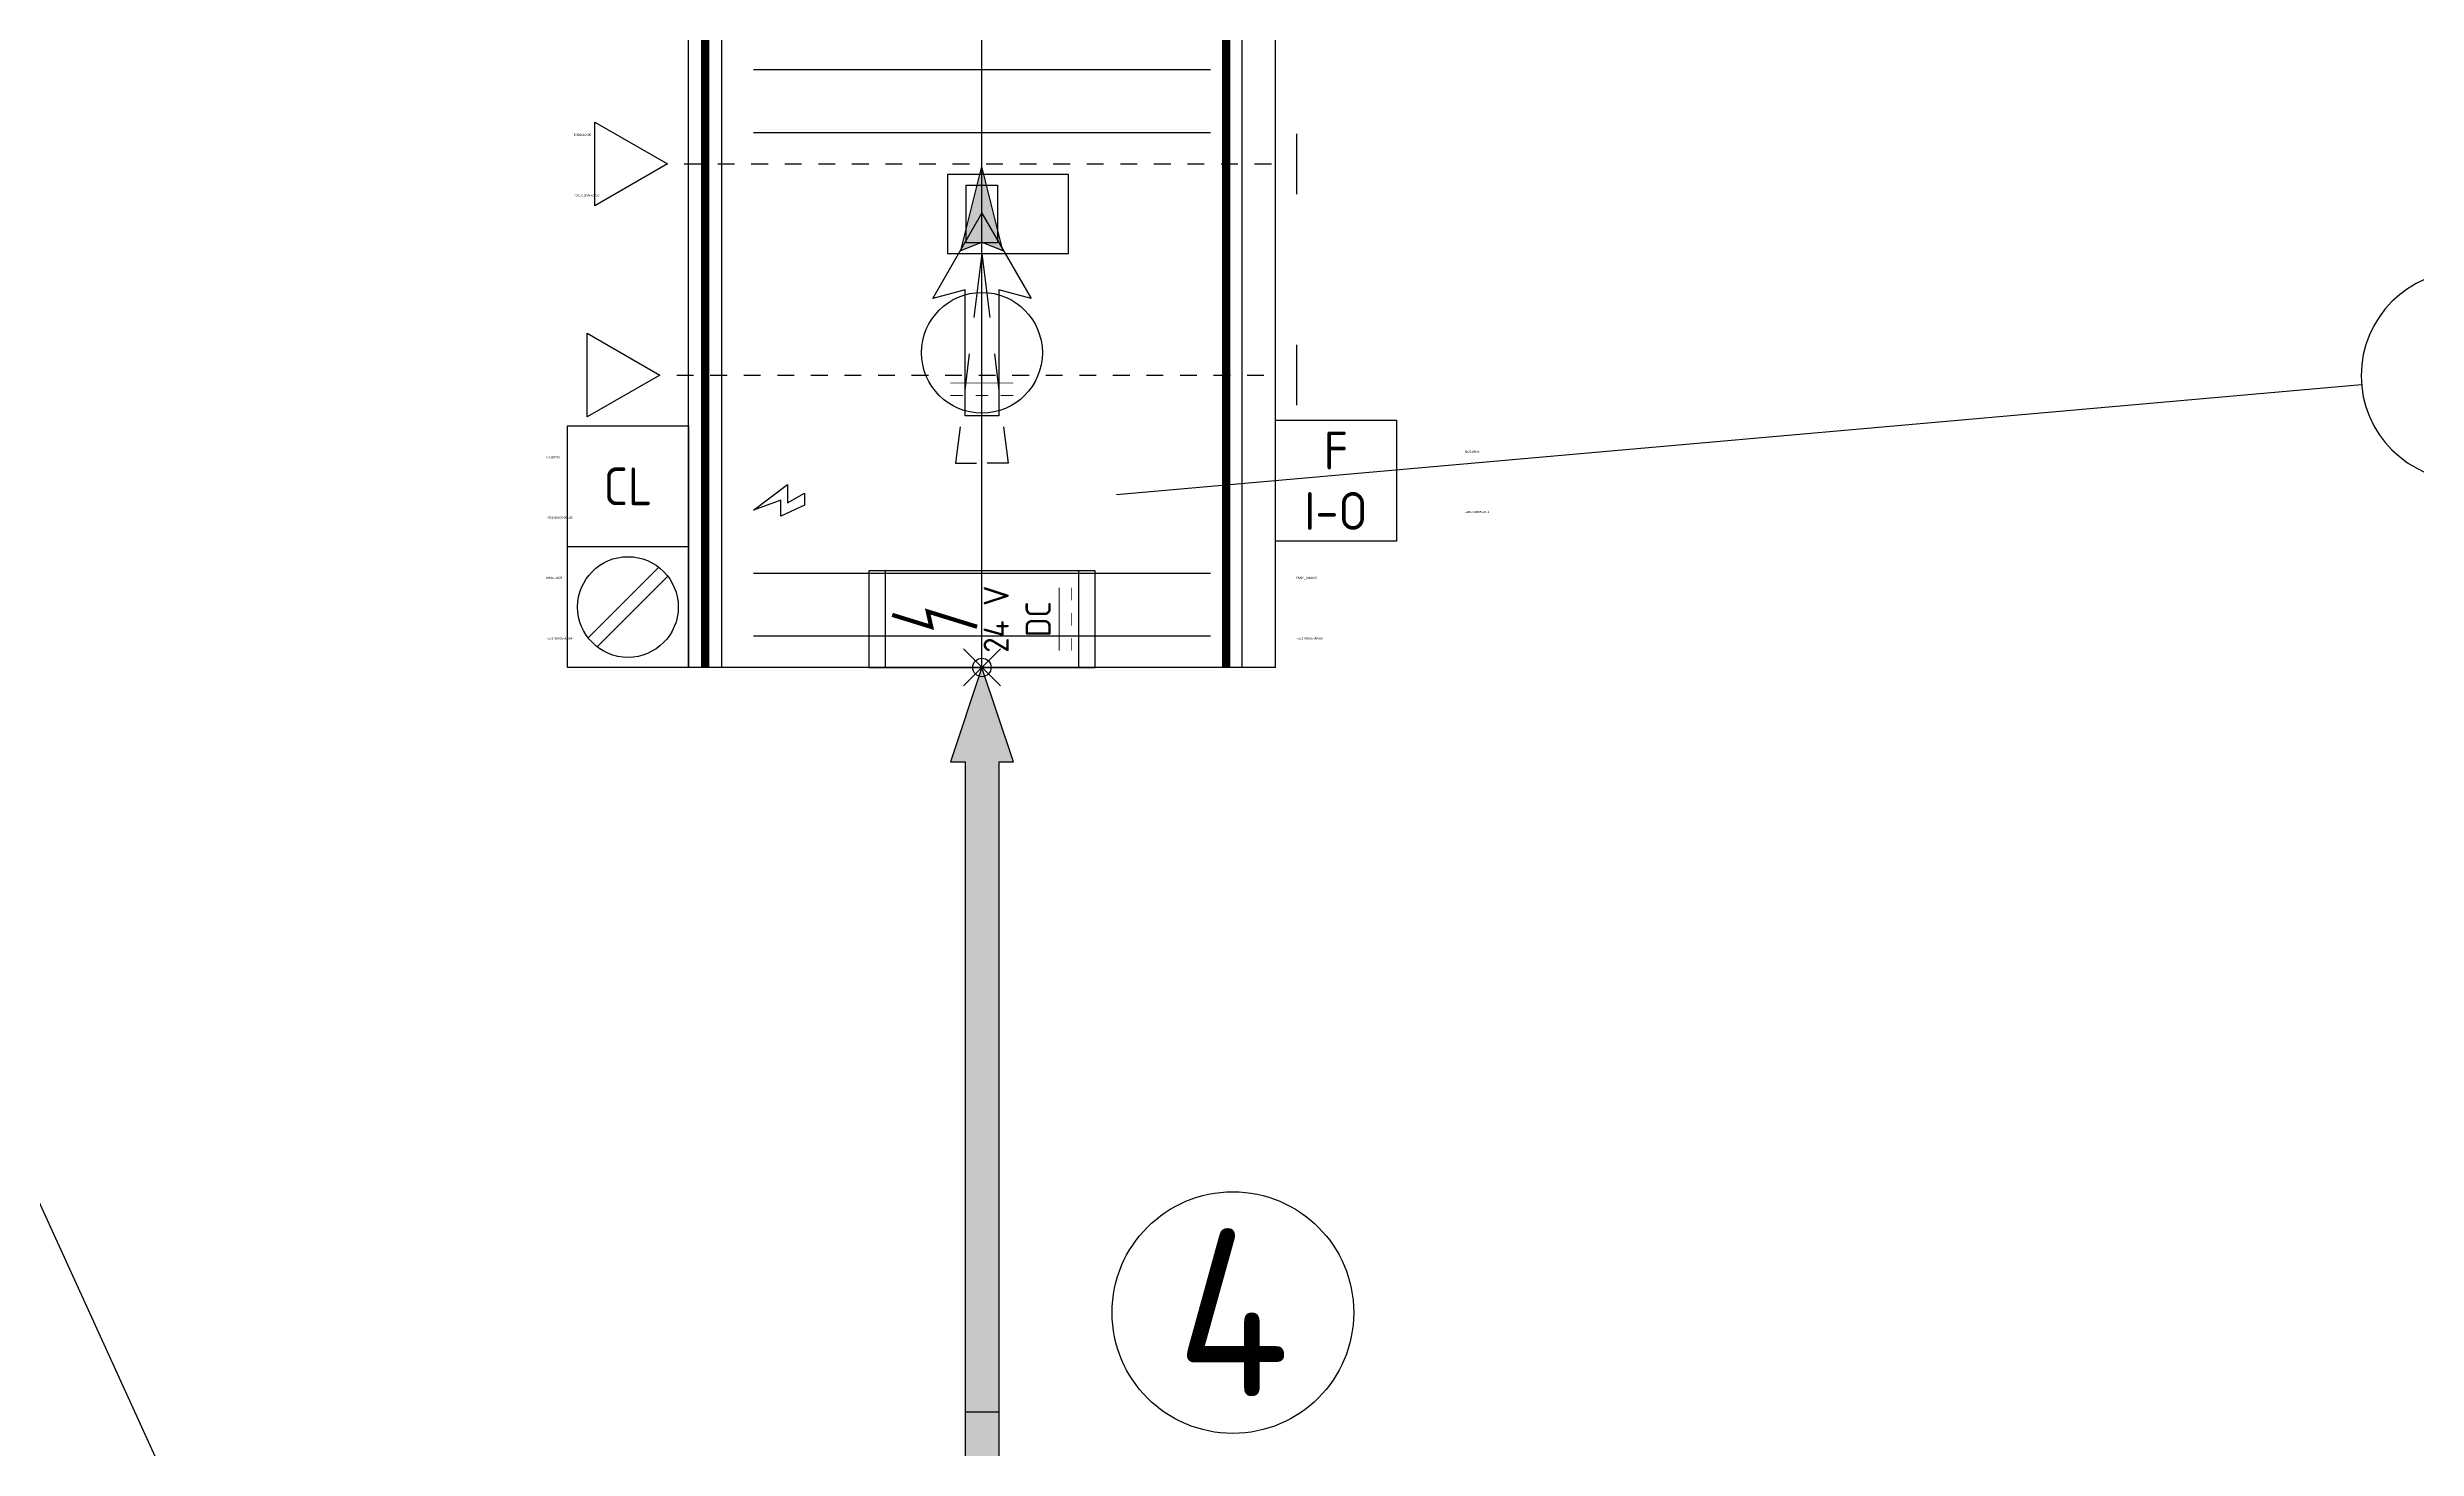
# Model space of a CAD drawing. Header units: millimetres. Extents: x -237058 to -184775, y -34272 to -10386.
# Drawn here: x -214408 to -211584, y -17991 to -16322 of the extents above; entities that cross this region are included whole.
import ezdxf
from ezdxf.enums import TextEntityAlignment as Align

# ---------------------------------------------------------------- set-up
doc = ezdxf.new("R2018")
doc.units = ezdxf.units.MM
doc.header["$PDMODE"] = 35
doc.header["$PDSIZE"] = 22
for name, color, linetype in [('0_SA-Comp_230V', 7, 'Continuous'), ('0_SA-Comp_Connections_And_Zooms', 1, 'Continuous'), ('0_SA-Comp_ICE', 4, 'Continuous'), ('0_SA-Comp_Inther', 7, 'Continuous'), ('0_SA-Comp_Profinet', 7, 'Continuous'), ('0_TOC+0600_conv_ICE', 7, 'Continuous'), ('conv_accumulation', 3, 'Continuous'), ('conv_beltside', 74, 'Continuous'), ('conv_centerline', 140, 'Continuous'), ('conv_direction', 30, 'Continuous'), ('conv_e-side', 12, 'Continuous'), ('conv_nodes', 7, 'Continuous'), ('conv_POSNR', 3, 'Continuous'), ('conv_speeds', 7, 'Continuous'), ('conv_type', 7, 'Continuous')]:
    doc.layers.add(name, color=color, linetype=linetype)
doc.layers.add('conv_textures', color=7, linetype='Continuous', true_color=0x5a6e7e)
doc.styles.add('ICE_25', font='calibri.ttf', dxfattribs={"height": 25})
doc.styles.get("Standard").update_dxf_attribs({"font": 'isocp.shx'})

# ---------------------------------------------------------------- blocks, each defined once
blk = doc.blocks.new('ICE_sub-block_balloon_S')
at = {"layer": 'conv_POSNR'}
for p, q in [((-437.5, 125), (437.5, 125)), ((-437.5, -125), (437.5, -125))]:
    blk.add_line(p, q, dxfattribs=at)
for centre, start, end in [((-437.5, 0), 90, 270), ((437.5, 0), 270, 90)]:
    blk.add_arc(centre, 125, start, end, dxfattribs=at)
blk = doc.blocks.new('ICE_sub-block_direction')
at = {"layer": 'conv_direction'}
for p, q in [((75, 20), (64.6, 58.6)), ((64.6, 58.6), (166.2, 0)), ((-75, -20), (-75, 20)), ((-75, 20), (75, 20)), ((166.2, 0), (64.6, -58.6)), ((75, -20), (-75, -20)), ((64.6, -58.6), (75, -20))]:
    blk.add_line(p, q, dxfattribs=at)
blk = doc.blocks.new('ICE_sub-block_accumulation')
at = {"layer": 'conv_accumulation'}
h = blk.add_hatch(color=256, dxfattribs=at)
h.dxf.hatch_style = 1
h.paths.add_polyline_path([(0, 65), (-37.5, 0), (37.5, 0)])
for p, q in [((-37.5, 0), (0, 65)), ((0, 65), (37.5, 0)), ((37.5, 0), (-37.5, 0))]:
    blk.add_line(p, q, dxfattribs=at)
blk = doc.blocks.new('power_supply_sign')
blk.add_lwpolyline([(0, 0), (30.5, 40.8), (8.7, 40.8), (20.3, 60.9), (5.8, 60.9), (-7.4, 32.6), (11.9, 32.6)], close=True)
blk = doc.blocks.new('*U253')
for p, q in [((0, 250), (0, 210)), ((1400, 250), (0, 250)), ((1400, 210), (1400, 250)), ((0, 210), (0, -210)), ((1400, 210), (0, 210)), ((1400, -210), (1400, 210)), ((0, -210), (0, -250)), ((1400, -210), (0, -210)), ((1400, -250), (1400, -210)), ((0, -250), (1400, -250))]:
    blk.add_line(p, q)
at = {"layer": 'conv_beltside', "const_width": 10}
blk.add_lwpolyline([(0, -191.2), (1400, -191.2)], dxfattribs=at)
at = {"layer": 'conv_centerline'}
blk.add_line((0, 0), (1400, 0), dxfattribs=at)
at = {"layer": 'conv_e-side', "const_width": 10}
blk.add_lwpolyline([(0, 230), (1400, 230)], dxfattribs=at)
at = {"layer": 'conv_nodes'}
for p in [(0, 0), (700, 0), (1400, 0)]:
    blk.add_point(p, dxfattribs=at)
at = {"layer": 'conv_POSNR'}
blk.add_line((473, -117.9), (1134.6, -1567.9), dxfattribs=at)
at = {"layer": 'conv_textures'}
for p, q in [((50, 172.5), (50, -172.5)), ((150, 172.5), (150, -172.5)), ((550, 172.5), (550, -172.5)), ((650, 172.5), (650, -172.5)), ((750, 172.5), (750, -172.5)), ((850, 172.5), (850, -172.5)), ((1250, 172.5), (1250, -172.5)), ((1350, 172.5), (1350, -172.5))]:
    blk.add_line(p, q, dxfattribs=at)
at = {"xscale": -1, "rotation": 180}
blk.add_blockref('power_supply_sign', (200, 172.5), dxfattribs=at)
for name, p in [('ICE_sub-block_direction', (700, 0)), ('ICE_sub-block_direction', (700, 0)), ('ICE_sub-block_accumulation', (350, -172.5)), ('ICE_sub-block_accumulation', (1050, -172.5))]:
    blk.add_blockref(name, p)
at = {"rotation": 180}
blk.add_blockref('ICE_sub-block_balloon_S', (1697.1, -1567.9), dxfattribs=at)
at = {"layer": 'conv_POSNR', "flags": 8}
blk.add_attdef('position_number', (2134.6, -1492.9), '', height=150, rotation=180, dxfattribs=at)
at = {"layer": 'conv_speeds', "lineweight": 30, "flags": 2}
for tag, p in [('v', (50, 210)), ('a', (125, 210))]:
    blk.add_attdef(tag, text='', height=25, rotation=270, dxfattribs=at).set_placement(p, align=Align.MIDDLE_LEFT)
at = {"layer": 'conv_type', "style": 'ICE_25', "flags": 10}
blk.add_attdef('identifier', (15, -242.5), '', height=25, dxfattribs=at)
blk = doc.blocks.new('*U288')
for p, q in [((0, 350), (750, 350)), ((0, 310), (0, 350)), ((0, 310), (750, 310)), ((0, -310), (0, 310)), ((0, -310), (750, -310)), ((0, -350), (0, -310)), ((0, -350), (750, -350))]:
    blk.add_line(p, q)
at = {"layer": 'conv_beltside', "const_width": 10}
blk.add_lwpolyline([(0, -291.2), (750, -291.2)], dxfattribs=at)
at = {"layer": 'conv_centerline'}
blk.add_line((0, 0), (750, 0), dxfattribs=at)
at = {"layer": 'conv_e-side', "const_width": 10}
blk.add_lwpolyline([(0, 330), (750, 330)], dxfattribs=at)
at = {"layer": 'conv_nodes'}
blk.add_point((0, 0), dxfattribs=at)
at = {"layer": 'conv_POSNR'}
blk.add_line((336.8, -1644.6), (205.8, -160.5), dxfattribs=at)
at = {"layer": 'conv_textures'}
for p, q in [((37.5, 272.5), (37.5, -272.5)), ((112.5, 272.5), (112.5, -272.5)), ((637.5, 272.5), (637.5, -272.5)), ((712.5, 272.5), (712.5, -272.5))]:
    blk.add_line(p, q, dxfattribs=at)
at = {"xscale": -1, "rotation": 180}
blk.add_blockref('power_supply_sign', (187.5, 272.5), dxfattribs=at)
at = {"rotation": 269.9999999999998}
blk.add_blockref('ICE_sub-block_balloon_S', (347.7, -2206.6), dxfattribs=at)
at = {"layer": 'conv_direction'}
blk.add_blockref('ICE_sub-block_direction', (375, 0), dxfattribs=at)
blk.add_blockref('ICE_sub-block_direction', (375, 0), dxfattribs=at)
at = {"layer": 'conv_POSNR', "flags": 8}
blk.add_attdef('position_number', (272.7, -1769.1), '', height=150, rotation=270, dxfattribs=at)
at = {"layer": 'conv_speeds', "lineweight": 30, "flags": 2}
for tag, p in [('a', (112.5, 310)), ('v', (37.5, 310))]:
    blk.add_attdef(tag, text='', height=25, rotation=270, dxfattribs=at).set_placement(p, align=Align.MIDDLE_LEFT)
at = {"layer": 'conv_type', "style": 'ICE_25', "flags": 10}
blk.add_attdef('identifier', (15, -342.5), '', height=25, dxfattribs=at)
blk = doc.blocks.new('*U296')
h = blk.add_hatch(color=256)
h.dxf.hatch_style = 1
h.paths.add_polyline_path([(-37.5, 887.5), (-20, 887.5), (-20, 112.5), (20, 112.5), (20, 887.5), (37.5, 887.5), (0, 1000)])
h = blk.add_hatch(color=256)
h.dxf.hatch_style = 1
h.paths.add_polyline_path([(-20, 0), (20, 0), (20, 112.5), (-20, 112.5)])
for p, q in [((0, 1000), (-37.5, 887.5)), ((37.5, 887.5), (0, 1000)), ((-37.5, 887.5), (-20, 887.5)), ((-20, 887.5), (-20, 112.5)), ((20, 887.5), (37.5, 887.5)), ((20, 887.5), (20, 112.5)), ((20, 112.5), (-20, 112.5)), ((-20, 112.5), (-20, 0)), ((20, 112.5), (20, 0)), ((-20, 0), (20, 0))]:
    blk.add_line(p, q)
blk = doc.blocks.new('*U28')
blk.add_circle((0, 0), 144)
at = {"ltscale": 0.5}
blk.add_attdef('ZOOM_NR', text='', height=200, rotation=270, dxfattribs=at).set_placement((0, 0), align=Align.MIDDLE_CENTER)
blk = doc.blocks.new('*U85')
at = {"ltscale": 0.5}
blk.add_lwpolyline([(-72, 72), (72, 72), (72, -72), (-72, -72)], close=True, dxfattribs=at)
at = {"insert": (0, 0), "char_height": 45, "width": 90.621, "attachment_point": 5, "rotation": 270}
blk.add_mtext('\\pxqc;CL', dxfattribs=at)
at = {"lineweight": 30, "flags": 6}
for tag, p in [('EPLAN_REF', (-36, 97)), ('FUNC_REF', (36, 97))]:
    blk.add_attdef(tag, text='', height=50, rotation=270, dxfattribs=at).set_placement(p, align=Align.MIDDLE_RIGHT)
blk = doc.blocks.new('*U82')
at = {"color": 30, "true_color": 0xf8991e}
for points in [[(-57.5, -135), (57.5, -135), (57.5, 135), (-57.5, 135)], [(-57.5, 115), (57.5, 115), (57.5, 135), (-57.5, 135)], [(-57.5, -135), (57.5, -135), (57.5, -115), (-57.5, -115)]]:
    blk.add_lwpolyline(points, close=True, dxfattribs=at)
at = {"color": 3, "const_width": 5}
blk.add_lwpolyline([(5.2, 107), (-9.2, 60.4), (9.2, 64.6), (-9, 5.8)], dxfattribs=at)
at = {"ltscale": 0.5, "const_width": 1}
for points in [[(-37.5, -92), (37.5, -92)], [(-37.5, -107), (-22.5, -107)], [(-7.5, -107), (7.5, -107)], [(22.5, -107), (37.5, -107)]]:
    blk.add_lwpolyline(points, dxfattribs=at)
at = {"ltscale": 0.5, "insert": (0, -42), "char_height": 30, "attachment_point": 5}
blk.add_mtext_dynamic_manual_height_columns('\\pxqc;24 V\\PDC', width=115, gutter_width=6.25, heights=[0], dxfattribs=at)
at = {"lineweight": 30, "flags": 60}
for tag, p in [('EPLAN_REF', (-21.5, -375)), ('FUNC_REF', (50.5, -375))]:
    blk.add_attdef(tag, text='', height=50, rotation=270, dxfattribs=at).set_placement(p, align=Align.MIDDLE_LEFT)
blk = doc.blocks.new('*U83')
at = {"ltscale": 0.5}
for p, q in [((-50, 86.6), (50, 86.6)), ((0, 0), (-50, 86.6)), ((50, 86.6), (0, 0)), ((36, -750), (-36, -750))]:
    blk.add_line(p, q, dxfattribs=at)
for p, q in [((0, -20), (0, -40)), ((0, -60), (0, -80)), ((0, -100), (0, -120)), ((0, -140), (0, -160)), ((0, -180), (0, -200)), ((0, -220), (0, -240)), ((0, -260), (0, -280)), ((0, -300), (0, -320)), ((0, -340), (0, -360)), ((0, -380), (0, -400)), ((0, -420), (0, -440)), ((0, -460), (0, -480)), ((0, -500), (0, -520)), ((0, -540), (0, -560)), ((0, -580), (0, -600)), ((0, -620), (0, -640)), ((0, -660), (0, -680)), ((0, -700), (0, -720))]:
    blk.add_line(p, q)
at = {"lineweight": 30, "flags": 2}
for tag, p in [('EPLAN_REF', (-36, 111.6)), ('FUNC_REF', (36, 111.6))]:
    blk.add_attdef(tag, text='', height=50, rotation=270, dxfattribs=at).set_placement(p, align=Align.MIDDLE_RIGHT)
blk = doc.blocks.new('*U84')
at = {"ltscale": 0.5}
h = blk.add_hatch(color=256, dxfattribs=at)
h.dxf.hatch_style = 1
h.paths.add_polyline_path([(132, 0), (122, -25), (222, 0), (122, 25)])
blk.add_line((72, 0), (132, 0))
for p, q in [((122, 25), (132, 0)), ((122, 25), (222, 0)), ((132, 0), (122, -25)), ((122, -25), (222, 0))]:
    blk.add_line(p, q, dxfattribs=at)
at = {"ltscale": 0.5, "const_width": 1}
for points in [[(-51, 37.5), (-51, 22.5)], [(-36, 37.5), (-36, -37.5)], [(-51, 7.5), (-51, -7.5)], [(-51, -22.5), (-51, -37.5)]]:
    blk.add_lwpolyline(points, dxfattribs=at)
blk.add_circle((0, 0), 72)
at = {"lineweight": 30, "flags": 34}
for tag, p in [('EPLAN_REF', (-36, -375)), ('FUNC_REF', (36, -375))]:
    blk.add_attdef(tag, text='', height=50, rotation=270, dxfattribs=at).set_placement(p, align=Align.MIDDLE_LEFT)
blk = doc.blocks.new('*U39')
for p, q in [((36.8, -47.4), (-47.4, 36.8)), ((47.4, -36.8), (-36.8, 47.4))]:
    blk.add_line(p, q)
at = {"ltscale": 0.5}
blk.add_lwpolyline([(-72, 72), (72, 72), (72, -72), (-72, -72)], close=True, dxfattribs=at)
blk.add_circle((0, 0), 60)
at = {"lineweight": 30, "flags": 6}
for tag, p in [('EPLAN_REF', (-36, 97)), ('FUNC_REF', (36, 97))]:
    blk.add_attdef(tag, text='', height=50, rotation=270, dxfattribs=at).set_placement(p, align=Align.MIDDLE_RIGHT)
blk = doc.blocks.new('*U311')
for p, q in [((0, 296.9), (25, 296.9)), ((5.4, 253.5), (0, 296.9)), ((62.5, 296.9), (37.5, 296.9)), ((57.1, 253.5), (62.5, 296.9)), ((16.3, 166.6), (10.9, 210.1)), ((46.2, 166.6), (51.6, 210.1)), ((31.2, 46.9), (21.7, 123.2)), ((31.2, 46.9), (40.8, 123.2))]:
    blk.add_line(p, q)
for points in [[(-72, -46.9), (72, -46.9), (72, 46.9), (-72, 46.9)], [(50, 34.4), (50, -34.4), (12.5, -34.4), (12.5, 34.4)]]:
    blk.add_lwpolyline(points, close=True)
at = {"lineweight": 30}
for tag, p in [('EPLAN_REF', (406.1, 97)), ('FUNC_REF', (406.1, 25))]:
    blk.add_attdef(tag, text='', height=50, rotation=180, dxfattribs=at).set_placement(p, align=Align.MIDDLE_RIGHT)
blk = doc.blocks.new('*U190')
at = {"ltscale": 0.5}
for p, q in [((-50, 86.6), (50, 86.6)), ((0, 0), (-50, 86.6)), ((50, 86.6), (0, 0)), ((36, -758.9), (-36, -758.9))]:
    blk.add_line(p, q, dxfattribs=at)
for p, q in [((0, -20), (0, -40)), ((0, -60), (0, -80)), ((0, -100), (0, -120)), ((0, -140), (0, -160)), ((0, -180), (0, -200)), ((0, -220), (0, -240)), ((0, -260), (0, -280)), ((0, -300), (0, -320)), ((0, -340), (0, -360)), ((0, -380), (0, -400)), ((0, -420), (0, -440)), ((0, -460), (0, -480)), ((0, -500), (0, -520)), ((0, -540), (0, -560)), ((0, -580), (0, -600)), ((0, -620), (0, -640)), ((0, -660), (0, -680)), ((0, -700), (0, -720))]:
    blk.add_line(p, q)
at = {"lineweight": 30, "flags": 3}
for tag, p in [('EPLAN_REF', (-36, 133.2)), ('FUNC_REF', (36, 133.2))]:
    blk.add_attdef(tag, text='', height=50, rotation=270, dxfattribs=at).set_placement(p, align=Align.MIDDLE_RIGHT)
blk = doc.blocks.new('*U467')
at = {"color": 30, "ltscale": 0.5}
blk.add_lwpolyline([(-72, 72), (72, 72), (72, -72), (-72, -72)], close=True, dxfattribs=at)
at = {"color": 30, "char_height": 45, "attachment_point": 5}
for s, insert in [('F', (0, 36)), ('I-O', (0, -36))]:
    blk.add_mtext_dynamic_manual_height_columns(s, width=150, gutter_width=12.5, heights=[0], dxfattribs=dict(at, insert=insert))
at = {"color": 30, "lineweight": 30, "flags": 104}
for tag, p in [('FUNC_REF', (153.8, 36)), ('EPLAN_REF', (153.8, -36))]:
    blk.add_attdef(tag, text='', height=50, dxfattribs=at).set_placement(p, align=Align.MIDDLE_LEFT)

msp = doc.modelspace()

# ---------------------------------------------------------------- block references
at = {"layer": '0_SA-Comp_230V'}
ref = msp.add_blockref('*U39', (-213716.1, -16988.5), dxfattribs=dict(at, rotation=90))
lines = msp.add_mtext('MS0110005', dxfattribs={"layer": '0', "insert": (-213813.1, -16952.5), "char_height": 2.5, "attachment_point": 1})
ref.add_attrib('FUNC_REF', '', (-213813.1, -16952.5), dxfattribs={"flags": 78}).embed_mtext(lines)
lines = msp.add_mtext('=Z01+10005-300S4', dxfattribs={"layer": '0', "insert": (-213813.1, -17024.5), "char_height": 2.5, "attachment_point": 1})
ref.add_attrib('EPLAN_REF', '', (-213813.1, -17024.5), dxfattribs={"flags": 78}).embed_mtext(lines)
ref = msp.add_blockref('*U82', (-213294.1, -17003), dxfattribs=dict(at, rotation=90))
lines = msp.add_mtext('PM24_0110005', dxfattribs={"layer": '0', "insert": (-212919.1, -16952.5), "char_height": 2.5, "attachment_point": 1})
ref.add_attrib('FUNC_REF', '', (-212919.1, -16952.5), dxfattribs={"flags": 64}).embed_mtext(lines)
lines = msp.add_mtext('=Z01+10005-300U3', dxfattribs={"layer": '0', "insert": (-212919.1, -17024.5), "char_height": 2.5, "attachment_point": 1})
ref.add_attrib('EPLAN_REF', '', (-212919.1, -17024.5), dxfattribs={"flags": 64}).embed_mtext(lines)
at = {"layer": '0_SA-Comp_Connections_And_Zooms'}
msp.add_blockref('*U296', (-213294.1, -18060.5), dxfattribs=at)
at = {"layer": '0_SA-Comp_Connections_And_Zooms', "rotation": 90}
msp.add_blockref('*U28', (-212995, -17829.3), dxfattribs=at).add_auto_attribs({'ZOOM_NR': '4'})
at = {"layer": '0_SA-Comp_ICE'}
ref = msp.add_blockref('*U83', (-213669.1, -16460.5), dxfattribs=dict(at, rotation=90))
lines = msp.add_mtext('END0110005', dxfattribs={"layer": '0', "insert": (-213780.7, -16424.5), "char_height": 2.5, "attachment_point": 1})
ref.add_attrib('FUNC_REF', '', (-213780.7, -16424.5), dxfattribs={"flags": 72}).embed_mtext(lines)
lines = msp.add_mtext('=Z01+10005-503B2', dxfattribs={"layer": '0', "insert": (-213780.7, -16496.5), "char_height": 2.5, "attachment_point": 1})
ref.add_attrib('EPLAN_REF', '', (-213780.7, -16496.5), dxfattribs={"flags": 72}).embed_mtext(lines)
at = {"layer": '0_SA-Comp_ICE', "rotation": 90}
msp.add_blockref('*U84', (-213294.1, -16685.5), dxfattribs=at)
at = {"layer": '0_SA-Comp_Inther', "rotation": 89.99999999999999}
msp.add_blockref('*U190', (-213677.9, -16712), dxfattribs=at)
at = {"layer": '0_SA-Comp_Profinet', "rotation": 180}
msp.add_blockref('*U311', (-213263, -16520.1), dxfattribs=at)
at = {"layer": '0_SA-Comp_Profinet'}
ref = msp.add_blockref('*U85', (-213716.1, -16844.6), dxfattribs=dict(at, rotation=90))
lines = msp.add_mtext('cl0110005', dxfattribs={"layer": '0', "insert": (-213813.1, -16808.6), "char_height": 2.5, "attachment_point": 1})
ref.add_attrib('FUNC_REF', '', (-213813.1, -16808.6), dxfattribs={"flags": 78}).embed_mtext(lines)
lines = msp.add_mtext('=Z01+10005-501U2', dxfattribs={"layer": '0', "insert": (-213813.1, -16880.6), "char_height": 2.5, "attachment_point": 1})
ref.add_attrib('EPLAN_REF', '', (-213813.1, -16880.6), dxfattribs={"flags": 78}).embed_mtext(lines)
ref = msp.add_blockref('*U467', (-212872.1, -16838), dxfattribs=at)
lines = msp.add_mtext('fio0110005', dxfattribs={"layer": '0', "color": 30, "insert": (-212718.3, -16802), "char_height": 2.5, "attachment_point": 1})
ref.add_attrib('FUNC_REF', '', (-212718.3, -16802), dxfattribs={"flags": 64}).embed_mtext(lines)
lines = msp.add_mtext('=Z01+10005-20U1', dxfattribs={"layer": '0', "color": 30, "insert": (-212718.3, -16874), "char_height": 2.5, "attachment_point": 1})
ref.add_attrib('EPLAN_REF', '', (-212718.3, -16874), dxfattribs={"flags": 64}).embed_mtext(lines)
at = {"layer": '0_TOC+0600_conv_ICE', "rotation": 89.99999999999999}
msp.add_blockref('*U288', (-213294.1, -17060.5), dxfattribs=at)
at = {"layer": '0_TOC+0600_conv_ICE'}
ref = msp.add_blockref('*U253', (-213694.1, -18365.5), dxfattribs=dict(at, rotation=180))
ref.add_attrib('position_number', '01.01100', (-215828.7, -16872.6), dxfattribs={"layer": 'conv_POSNR', "height": 150})
lines = msp.add_mtext('v = 0.50 (m/s)', dxfattribs={"layer": 'conv_speeds', "insert": (-213744.1, -18575.5), "char_height": 2.5, "attachment_point": 1, "rotation": 90})
ref.add_attrib('v', '', (-213744.1, -18575.5), dxfattribs={"flags": 54}).embed_mtext(lines)
lines = msp.add_mtext('a = 1.0 (m/s²)', dxfattribs={"layer": 'conv_speeds', "insert": (-213819.1, -18575.5), "char_height": 2.5, "attachment_point": 1, "rotation": 90})
ref.add_attrib('a', '', (-213819.1, -18575.5), dxfattribs={"flags": 54}).embed_mtext(lines)

doc.saveas('drawing.dxf')
